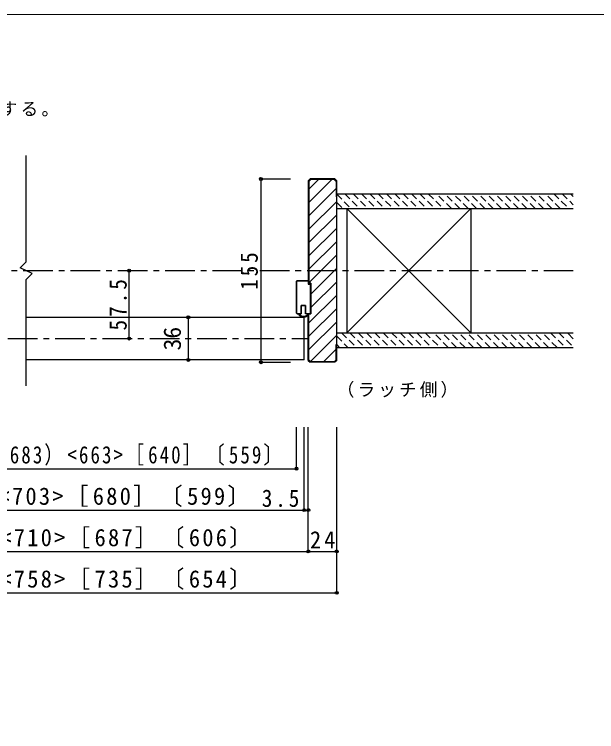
# Model space of a CAD drawing. Units: millimetres on the paper, with parts at other scales. Extents: x -197 to 198, y -138 to 137.
# Drawn here: x -94.2 to 4.3, y 15.7 to 137 of the extents above; entities that cross this region are included whole.
import ezdxf
from ezdxf.enums import TextEntityAlignment as Align

# ---------------------------------------------------------------- set-up
doc = ezdxf.new("R2010")
doc.units = ezdxf.units.MM
doc.header["$PDMODE"] = 32
doc.header["$PDSIZE"] = 0.5
doc.linetypes.add('CHAIN1', pattern=[8, 5, -1, 1, -1])
doc.linetypes.add('DASHED1', pattern=[1.8, 1.2, -0.6])
for name, color, linetype in [('0-1_通り芯', 4, 'CHAIN1'), ('0-2_柱', 3, 'Continuous'), ('0-3_仕上げ', 2, 'Continuous'), ('0-4_枠', 3, 'Continuous'), ('0-6_扉', 2, 'Continuous'), ('0-9_戸当り', 7, 'Continuous'), ('0-A_文字', 7, 'Continuous'), ('0-B_寸法', 7, 'Continuous'), ('0-C_ハッチ', 4, 'DASHED1')]:
    doc.layers.add(name, color=color, linetype=linetype)
doc.layers.add('F-0_補助線', color=7, linetype='Continuous', lineweight=18)
doc.styles.add('ＭＳ ゴシック', font='')
doc.styles.get('ＭＳ ゴシック').set_extended_font_data('MS Gothic')

msp = doc.modelspace()

# ---------------------------------------------------------------- linework, layer by layer
at = {"layer": '0-1_通り芯'}
for p, q in [((-188.667, 93.65), (0.331, 93.65)), ((-143.267, 82.15), (-44.469, 82.15))]:
    msp.add_line(p, q, dxfattribs=at)
at = {"layer": '0-2_柱'}
for p, q in [((-37.969, 104.15), (-37.969, 83.15)), ((-16.969, 104.15), (-16.969, 83.15))]:
    msp.add_line(p, q, dxfattribs=at)
at = {"layer": '0-2_柱', "color": 7}
for p, q in [((-16.969, 83.15), (-37.969, 104.15)), ((-37.969, 83.15), (-16.969, 104.15))]:
    msp.add_line(p, q, dxfattribs=at)
at = {"layer": '0-3_仕上げ'}
for p, q in [((-39.669, 106.65), (0.331, 106.65)), ((-39.669, 104.15), (0.331, 104.15)), ((-39.669, 83.15), (0.331, 83.15)), ((-39.669, 80.65), (0.331, 80.65))]:
    msp.add_line(p, q, dxfattribs=at)
at = {"layer": '0-4_枠'}
for p, q in [((-44.469, 108.848), (-44.167, 109.15)), ((-44.469, 108.848), (-44.469, 91.55)), ((-39.669, 78.452), (-39.669, 108.848)), ((-39.769, 106.15), (-39.669, 106.15)), ((-44.029, 91.55), (-44.469, 91.55)), ((-44.469, 78.452), (-44.469, 86.35)), ((-39.769, 81.15), (-39.669, 81.15)), ((-44.469, 78.452), (-44.167, 78.15)), ((-40.071, 78.25), (-44.067, 78.25))]:
    msp.add_line(p, q, dxfattribs=at)
for points in [[(-40.071, 109.05), (-44.067, 109.05), (-44.369, 108.748), (-44.369, 91.55)], [(-39.669, 108.848), (-39.971, 109.15), (-44.167, 109.15)], [(-40.071, 109.05), (-39.769, 108.748), (-39.769, 106.15)], [(-44.469, 86.35), (-44.029, 86.35), (-44.029, 91.55)], [(-44.067, 78.25), (-44.369, 78.552), (-44.369, 86.35)], [(-40.071, 78.25), (-39.769, 78.552), (-39.769, 81.15)], [(-39.669, 78.452), (-39.971, 78.15), (-44.167, 78.15)]]:
    msp.add_lwpolyline(points, dxfattribs=at)
at = {"layer": '0-6_扉'}
for p, q in [((-92.168, 95.15), (-92.168, 113.15)), ((-93.168, 94.15), (-92.168, 95.15)), ((-91.168, 93.15), (-93.168, 94.15)), ((-92.168, 92.15), (-91.168, 93.15)), ((-92.168, 74.15), (-92.168, 92.15))]:
    msp.add_line(p, q, dxfattribs=at)
at = {"layer": '0-6_扉', "color": 6}
for p, q in [((-45.169, 85.75), (-92.168, 85.75)), ((-45.169, 78.55), (-45.169, 85.75)), ((-45.169, 78.55), (-92.168, 78.55))]:
    msp.add_line(p, q, dxfattribs=at)
at = {"layer": '0-9_戸当り'}
for p, q in [((-44.469, 91.95), (-46.269, 91.95)), ((-45.649, 91.95), (-44.969, 91.95)), ((-44.969, 91.95), (-44.469, 91.95)), ((-44.029, 86.35), (-44.029, 91.55)), ((-44.969, 87.75), (-45.649, 87.75)), ((-44.969, 86.35), (-44.969, 87.75)), ((-44.469, 86.35), (-44.969, 86.35)), ((-44.109, 86.35), (-44.029, 86.35))]:
    msp.add_line(p, q, dxfattribs=at)
for points in [[(-46.269, 91.95), (-46.279, 91.95), (-46.289, 91.949), (-46.299, 91.948), (-46.308, 91.946), (-46.318, 91.944), (-46.327, 91.942), (-46.337, 91.938), (-46.346, 91.935), (-46.355, 91.931), (-46.364, 91.927), (-46.372, 91.922), (-46.381, 91.916), (-46.389, 91.911), (-46.396, 91.905), (-46.404, 91.898), (-46.411, 91.892), (-46.418, 91.884), (-46.424, 91.877), (-46.43, 91.869), (-46.436, 91.861), (-46.441, 91.853), (-46.446, 91.844), (-46.45, 91.836), (-46.454, 91.827), (-46.458, 91.818), (-46.461, 91.808), (-46.463, 91.799), (-46.466, 91.789), (-46.467, 91.779), (-46.468, 91.77), (-46.469, 91.76), (-46.469, 91.75), (-46.469, 86.55), (-46.469, 86.54), (-46.468, 86.53), (-46.467, 86.521), (-46.466, 86.511), (-46.463, 86.501), (-46.461, 86.492)], [(-46.279, 86.35), (-46.289, 86.351), (-46.299, 86.352), (-46.308, 86.354), (-46.318, 86.356), (-46.327, 86.359), (-46.337, 86.362), (-46.346, 86.365), (-46.355, 86.369), (-46.364, 86.374), (-46.372, 86.378), (-46.381, 86.384), (-46.389, 86.389), (-46.396, 86.395), (-46.404, 86.402), (-46.411, 86.409), (-46.418, 86.416), (-46.424, 86.423), (-46.43, 86.431), (-46.436, 86.439), (-46.441, 86.447), (-46.446, 86.456), (-46.45, 86.465), (-46.454, 86.473), (-46.458, 86.483), (-46.461, 86.492), (-46.463, 86.501), (-46.466, 86.511), (-46.467, 86.521), (-46.468, 86.53), (-46.469, 86.54), (-46.469, 86.55), (-46.469, 91.75), (-46.469, 91.76), (-46.468, 91.77), (-46.467, 91.779), (-46.466, 91.789), (-46.463, 91.799), (-46.461, 91.808), (-46.458, 91.818)], [(-46.458, 91.818), (-46.454, 91.827), (-46.45, 91.836), (-46.446, 91.844), (-46.441, 91.853), (-46.436, 91.861), (-46.43, 91.869), (-46.424, 91.877), (-46.418, 91.884), (-46.411, 91.892), (-46.404, 91.898), (-46.396, 91.905), (-46.389, 91.911), (-46.381, 91.916), (-46.372, 91.922), (-46.364, 91.927), (-46.355, 91.931), (-46.346, 91.935), (-46.337, 91.938), (-46.327, 91.942), (-46.318, 91.944), (-46.308, 91.946), (-46.299, 91.948), (-46.289, 91.949), (-46.279, 91.95), (-46.269, 91.95), (-45.649, 91.95)], [(-44.029, 91.55), (-44.029, 86.35), (-44.969, 86.35)], [(-44.469, 91.55), (-44.469, 91.35), (-44.109, 91.35)], [(-44.109, 86.35), (-44.109, 91.35), (-44.469, 91.35)], [(-44.469, 91.35), (-44.109, 91.35), (-44.109, 86.35), (-44.469, 86.35)], [(-46.461, 86.492), (-46.458, 86.483), (-46.454, 86.473), (-46.45, 86.465), (-46.446, 86.456), (-46.441, 86.447), (-46.436, 86.439), (-46.43, 86.431), (-46.424, 86.423), (-46.418, 86.416), (-46.411, 86.409), (-46.404, 86.402), (-46.396, 86.395), (-46.389, 86.389), (-46.381, 86.384), (-46.372, 86.378), (-46.364, 86.374), (-46.355, 86.369), (-46.346, 86.365), (-46.337, 86.362), (-46.327, 86.359), (-46.318, 86.356), (-46.308, 86.354), (-46.299, 86.352), (-46.289, 86.351), (-46.279, 86.35), (-46.269, 86.35), (-45.649, 86.35), (-45.649, 87.75), (-44.969, 87.75), (-44.969, 86.35)], [(-45.649, 87.75), (-45.649, 86.35), (-46.269, 86.35), (-46.279, 86.35)], [(-44.969, 86.35), (-44.969, 87.75), (-45.649, 87.75), (-45.649, 86.35)], [(-45.663, 85.843), (-45.694, 85.859), (-45.724, 85.876), (-45.753, 85.895), (-45.782, 85.914), (-45.81, 85.935), (-45.837, 85.957), (-45.863, 85.979), (-45.888, 86.003), (-45.912, 86.027), (-45.936, 86.053), (-45.958, 86.079), (-45.979, 86.107), (-46, 86.135), (-46.019, 86.164), (-46.037, 86.193), (-46.054, 86.223), (-46.07, 86.254), (-46.084, 86.286), (-46.097, 86.318), (-46.109, 86.35)], [(-45.488, 85.902), (-45.516, 85.911), (-45.542, 85.921), (-45.569, 85.932), (-45.595, 85.944), (-45.621, 85.956), (-45.646, 85.97), (-45.671, 85.985), (-45.695, 86), (-45.718, 86.017), (-45.741, 86.034), (-45.763, 86.052), (-45.785, 86.071), (-45.806, 86.09), (-45.826, 86.111), (-45.845, 86.132), (-45.864, 86.154), (-45.882, 86.176), (-45.899, 86.199), (-45.915, 86.223), (-45.93, 86.248), (-45.944, 86.272), (-45.957, 86.298), (-45.97, 86.324), (-45.981, 86.35)], [(-44.543, 86.35), (-44.555, 86.324), (-44.567, 86.298), (-44.581, 86.272), (-44.595, 86.248), (-44.61, 86.223), (-44.626, 86.199), (-44.643, 86.176), (-44.661, 86.154), (-44.679, 86.132), (-44.699, 86.111), (-44.719, 86.09), (-44.74, 86.071), (-44.761, 86.052), (-44.783, 86.034), (-44.806, 86.017), (-44.83, 86), (-44.854, 85.985), (-44.879, 85.97), (-44.904, 85.956), (-44.929, 85.944), (-44.956, 85.932), (-44.982, 85.921), (-45.009, 85.911), (-45.036, 85.902), (-45.064, 85.895), (-45.092, 85.888), (-45.12, 85.882), (-45.148, 85.877), (-45.176, 85.874), (-45.205, 85.871), (-45.234, 85.869), (-45.291, 85.869), (-45.32, 85.871), (-45.348, 85.874), (-45.377, 85.877), (-45.405, 85.882), (-45.433, 85.888), (-45.461, 85.895), (-45.488, 85.902)], [(-44.469, 86.226), (-44.471, 86.223), (-44.488, 86.193), (-44.506, 86.164), (-44.525, 86.135), (-44.545, 86.107), (-44.566, 86.079), (-44.589, 86.053), (-44.612, 86.027), (-44.637, 86.003), (-44.662, 85.979), (-44.688, 85.957), (-44.715, 85.935), (-44.743, 85.914), (-44.771, 85.895), (-44.801, 85.876), (-44.831, 85.859), (-44.862, 85.843), (-44.893, 85.828), (-44.925, 85.815), (-44.957, 85.802), (-44.99, 85.791), (-45.023, 85.781), (-45.056, 85.773), (-45.09, 85.765), (-45.124, 85.759), (-45.159, 85.755), (-45.193, 85.751), (-45.207, 85.751)], [(-44.469, 85.751), (-44.469, 86.35), (-44.109, 86.35)], [(-44.415, 86.35), (-44.427, 86.318), (-44.44, 86.286), (-44.455, 86.254), (-44.469, 86.226)], [(-45.4, 85.759), (-45.434, 85.765), (-45.468, 85.773), (-45.502, 85.781), (-45.535, 85.791), (-45.568, 85.802), (-45.6, 85.815), (-45.632, 85.828), (-45.663, 85.843)], [(-45.318, 85.751), (-45.331, 85.751), (-45.366, 85.755), (-45.4, 85.759)], [(-45.207, 85.751), (-45.228, 85.749), (-45.297, 85.749), (-45.318, 85.751)]]:
    msp.add_lwpolyline(points, dxfattribs=at)
at = {"layer": '0-B_寸法', "color": 4}
for p, q in [((-52.469, 109.15), (-47.469, 109.15)), ((-52.469, 109.15), (-52.469, 78.15)), ((-74.754, 82.15), (-74.754, 93.65)), ((-64.754, 85.75), (-64.754, 78.55)), ((-52.469, 78.15), (-47.469, 78.15)), ((-46.467, 60.15), (-46.467, 67.15)), ((-45.169, 53.15), (-45.169, 67.15)), ((-44.469, 46.15), (-44.469, 67.15)), ((-44.469, 53.15), (-44.469, 67.15)), ((-39.669, 46.15), (-39.669, 67.15)), ((-135.867, 60.15), (-46.467, 60.15)), ((-143.267, 46.15), (-44.469, 46.15)), ((-44.469, 46.15), (-39.669, 46.15)), ((-39.669, 39.15), (-39.669, 46.15)), ((-148.067, 39.15), (-39.669, 39.15))]:
    msp.add_line(p, q, dxfattribs=at)
msp.add_lwpolyline([(-142.567, 53.15), (-45.169, 53.15), (-44.469, 53.15)], dxfattribs=at)
at = {"layer": '0-B_寸法'}
for p in [(-52.469, 109.15), (-74.754, 93.65), (-64.754, 85.75), (-74.754, 82.15), (-64.754, 78.55), (-52.469, 78.15), (-46.467, 60.15), (-45.169, 53.15), (-44.469, 53.15), (-44.469, 46.15), (-39.669, 46.15), (-39.669, 39.15)]:
    msp.add_point(p, dxfattribs=at)
at = {"layer": '0-C_ハッチ', "linetype": 'Continuous'}
for p, q in [((-40.503, 109.05), (-44.369, 105.183)), ((-42.765, 109.05), (-44.369, 107.446)), ((-39.769, 107.521), (-44.369, 102.921)), ((-39.669, 105.358), (-44.369, 100.658)), ((-39.669, 103.095), (-44.369, 98.395)), ((-39.669, 100.832), (-44.369, 96.132)), ((-39.669, 98.57), (-44.369, 93.87)), ((-39.669, 96.307), (-44.369, 91.607)), ((-39.669, 94.044), (-44.029, 89.684)), ((-39.669, 91.781), (-44.029, 87.421)), ((-39.669, 89.519), (-44.369, 84.819)), ((-39.669, 87.256), (-44.369, 82.556)), ((-39.669, 84.993), (-44.369, 80.293)), ((-39.669, 82.73), (-44.109, 78.291)), ((-39.769, 80.368), (-41.887, 78.25))]:
    msp.add_line(p, q, dxfattribs=at)
at = {"layer": '0-C_ハッチ'}
for p, q in [((-39.669, 106.586), (-37.234, 104.15)), ((-38.32, 106.65), (-35.82, 104.15)), ((-36.905, 106.65), (-34.405, 104.15)), ((-35.491, 106.65), (-32.991, 104.15)), ((-34.077, 106.65), (-31.577, 104.15)), ((-32.663, 106.65), (-30.163, 104.15)), ((-31.248, 106.65), (-28.748, 104.15)), ((-29.834, 106.65), (-27.334, 104.15)), ((-28.42, 106.65), (-25.92, 104.15)), ((-27.006, 106.65), (-24.506, 104.15)), ((-25.592, 106.65), (-23.092, 104.15)), ((-24.177, 106.65), (-21.677, 104.15)), ((-20.263, 104.15), (-22.763, 106.65)), ((-18.849, 104.15), (-21.349, 106.65)), ((-17.435, 104.15), (-19.935, 106.65)), ((-16.021, 104.15), (-18.521, 106.65)), ((-14.606, 104.15), (-17.106, 106.65)), ((-13.192, 104.15), (-15.692, 106.65)), ((-11.778, 104.15), (-14.278, 106.65)), ((-10.364, 104.15), (-12.864, 106.65)), ((-8.949, 104.15), (-11.449, 106.65)), ((-7.535, 104.15), (-10.035, 106.65)), ((-6.121, 104.15), (-8.621, 106.65)), ((-4.707, 104.15), (-7.207, 106.65)), ((-3.293, 104.15), (-5.793, 106.65)), ((-1.878, 104.15), (-4.378, 106.65)), ((-2.964, 106.65), (-0.464, 104.15)), ((-1.55, 106.65), (0.331, 104.769)), ((0.331, 106.184), (-0.136, 106.65)), ((-39.669, 105.171), (-38.648, 104.15)), ((-39.669, 82.544), (-37.775, 80.65)), ((-38.861, 83.15), (-36.361, 80.65)), ((-37.447, 83.15), (-34.947, 80.65)), ((-36.033, 83.15), (-33.533, 80.65)), ((-34.618, 83.15), (-32.118, 80.65)), ((-33.204, 83.15), (-30.704, 80.65)), ((-31.79, 83.15), (-29.29, 80.65)), ((-30.376, 83.15), (-27.876, 80.65)), ((-28.962, 83.15), (-26.462, 80.65)), ((-27.547, 83.15), (-25.047, 80.65)), ((-26.133, 83.15), (-23.633, 80.65)), ((-24.719, 83.15), (-22.219, 80.65)), ((-20.805, 80.65), (-23.305, 83.15)), ((-19.391, 80.65), (-21.891, 83.15)), ((-17.976, 80.65), (-20.476, 83.15)), ((-16.562, 80.65), (-19.062, 83.15)), ((-15.148, 80.65), (-17.648, 83.15)), ((-13.734, 80.65), (-16.234, 83.15)), ((-12.32, 80.65), (-14.82, 83.15)), ((-10.905, 80.65), (-13.405, 83.15)), ((-9.491, 80.65), (-11.991, 83.15)), ((-8.077, 80.65), (-10.577, 83.15)), ((-6.663, 80.65), (-9.163, 83.15)), ((-5.248, 80.65), (-7.748, 83.15)), ((-3.834, 80.65), (-6.334, 83.15)), ((-2.42, 80.65), (-4.92, 83.15)), ((-3.506, 83.15), (-1.006, 80.65)), ((-2.092, 83.15), (0.331, 80.728)), ((0.331, 82.142), (-0.677, 83.15)), ((-39.669, 81.13), (-39.19, 80.65))]:
    msp.add_line(p, q, dxfattribs=at)
at = {"layer": 'F-0_補助線', "color": 3}
msp.add_lwpolyline([(-197.169, 137), (197.831, 137), (197.831, -138), (-197.169, -138)], close=True, dxfattribs=at)

# ---------------------------------------------------------------- texts
at = {"layer": '0-A_文字', "char_height": 2.199, "attachment_point": 7, "style": 'ＭＳ ゴシック'}
for s, insert in [('\\T1.18;※本図はＨ(左吊元)を示す。Ｍ(右吊元)は本図と逆吊元とする。', (-188.667, 119.333)), ('\\T1.17;（ラッチ側）', (-39.669, 72.15))]:
    msp.add_mtext(s, dxfattribs=dict(at, insert=insert))
at = {"layer": '0-B_寸法', "style": 'ＭＳ ゴシック'}
msp.add_text('36', height=2.933, rotation=90, dxfattribs=at).set_placement((-65.134, 80.15), align=Align.BOTTOM_LEFT)
at = {"layer": '0-B_寸法', "char_height": 2.933, "attachment_point": 7, "rotation": 90, "style": 'ＭＳ ゴシック'}
for s, insert in [('\\T1.27;\\W0.9;155', (-52.969, 90.4)), ('\\T1.28;\\W0.9;57.5', (-75.134, 83.525))]:
    msp.add_mtext(s, dxfattribs=dict(at, insert=insert))
at = {"layer": '0-B_寸法', "char_height": 2.933, "attachment_point": 7, "style": 'ＭＳ ゴシック'}
for s, insert in [('\\T1.22;\\W0.8;有効開口寸法＝753（683）<663>［640］〔559〕', (-132.018, 60.65)), ('\\T1.2;\\W0.95;ＤＷ＝793（723）<703>［680］〔599〕', (-133.293, 53.65)), ('\\T1.27;\\W0.9;3.5', (-52.339, 53.65)), ('\\T1.2;\\W0.95;枠内＝800（730）<710>［687］〔606〕', (-132.993, 46.65)), ('\\T1.27;\\W0.95;24', (-44.194, 46.65)), ('\\T1.2;\\W0.95;枠外＝848（778）<758>［735］〔654〕', (-132.993, 39.65))]:
    msp.add_mtext(s, dxfattribs=dict(at, insert=insert))

doc.saveas('drawing.dxf')
